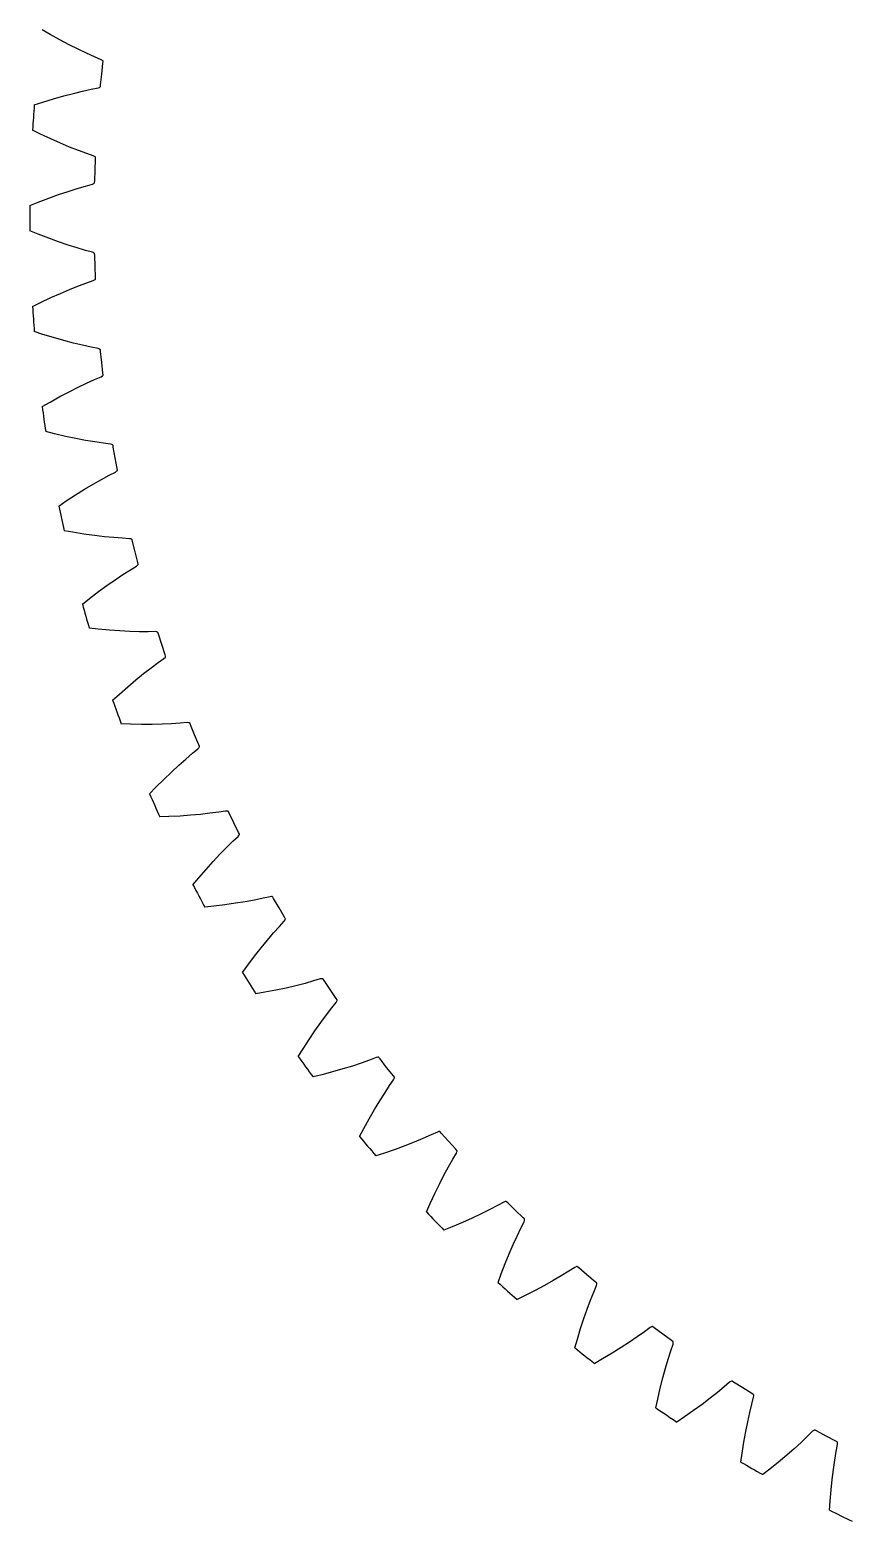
# Model space of a CAD drawing. Extents: x -46 to 53.7, y -46 to 46.
# Drawn here: x -46 to -19.8, y -41.52 to 6 of the extents above; entities that cross this region are included whole.
import ezdxf

# ---------------------------------------------------------------- set-up
doc = ezdxf.new("R2010")
doc.units = 0

msp = doc.modelspace()

# ---------------------------------------------------------------- linework, layer by layer
at = {"layer": 'layer1'}
for p, q in [((-45.357, 5.858), (-45.607, 6.004)), ((-45.047, 5.685), (-45.357, 5.858)), ((-44.749, 5.528), (-45.047, 5.685)), ((-44.465, 5.384), (-44.749, 5.528)), ((-44.194, 5.255), (-44.465, 5.384)), ((-43.937, 5.138), (-44.194, 5.255)), ((-43.732, 5.05), (-43.937, 5.138)), ((-43.69, 5.025), (-43.732, 5.05)), ((-43.709, 4.594), (-43.672, 4.937)), ((-43.677, 5.013), (-43.69, 5.025)), ((-43.669, 5.001), (-43.677, 5.013)), ((-43.672, 4.937), (-43.666, 4.989)), ((-43.666, 4.989), (-43.669, 5.001)), ((-43.744, 4.251), (-43.709, 4.594)), ((-45.584, 3.7), (-45.244, 3.805)), ((-45.244, 3.805), (-44.921, 3.897)), ((-44.921, 3.897), (-44.612, 3.978)), ((-44.612, 3.978), (-44.321, 4.049)), ((-44.321, 4.049), (-44.045, 4.109)), ((-44.045, 4.109), (-43.826, 4.153)), ((-43.826, 4.153), (-43.78, 4.169)), ((-43.78, 4.169), (-43.765, 4.178)), ((-43.765, 4.178), (-43.755, 4.188)), ((-43.755, 4.188), (-43.749, 4.198)), ((-43.749, 4.198), (-43.744, 4.251)), ((-45.858, 3.609), (-45.584, 3.7)), ((-45.655, 2.68), (-45.914, 2.808)), ((-45.334, 2.529), (-45.655, 2.68)), ((-45.026, 2.393), (-45.334, 2.529)), ((-44.732, 2.269), (-45.026, 2.393)), ((-44.453, 2.159), (-44.732, 2.269)), ((-44.188, 2.061), (-44.453, 2.159)), ((-43.978, 1.987), (-44.188, 2.061)), ((-43.935, 1.965), (-43.978, 1.987)), ((-43.921, 1.954), (-43.935, 1.965)), ((-43.912, 1.942), (-43.921, 1.954)), ((-43.908, 1.931), (-43.912, 1.942)), ((-43.91, 1.878), (-43.908, 1.931)), ((-43.934, 1.189), (-43.923, 1.534)), ((-43.923, 1.534), (-43.91, 1.878)), ((-44.495, 0.947), (-44.224, 1.027)), ((-44.224, 1.027), (-44.009, 1.086)), ((-44.009, 1.086), (-43.965, 1.105)), ((-43.965, 1.105), (-43.95, 1.115)), ((-43.95, 1.115), (-43.94, 1.125)), ((-43.94, 1.125), (-43.936, 1.136)), ((-43.936, 1.136), (-43.934, 1.189)), ((-45.998, 0.402), (-45.731, 0.511)), ((-45.731, 0.511), (-45.4, 0.639)), ((-45.4, 0.639), (-45.083, 0.754)), ((-45.083, 0.754), (-44.781, 0.857)), ((-44.781, 0.857), (-44.495, 0.947)), ((-45.731, -0.511), (-45.998, -0.402)), ((-45.4, -0.639), (-45.731, -0.511)), ((-45.083, -0.754), (-45.4, -0.639)), ((-44.781, -0.857), (-45.083, -0.754)), ((-44.495, -0.947), (-44.781, -0.857)), ((-44.224, -1.027), (-44.495, -0.947)), ((-44.009, -1.086), (-44.224, -1.027)), ((-43.965, -1.105), (-44.009, -1.086)), ((-43.95, -1.115), (-43.965, -1.105)), ((-43.94, -1.125), (-43.95, -1.115)), ((-43.936, -1.136), (-43.94, -1.125)), ((-43.934, -1.189), (-43.936, -1.136)), ((-43.923, -1.534), (-43.934, -1.189)), ((-43.91, -1.878), (-43.923, -1.534)), ((-43.908, -1.931), (-43.91, -1.878)), ((-45.026, -2.393), (-44.732, -2.269)), ((-44.732, -2.269), (-44.453, -2.159)), ((-44.453, -2.159), (-44.188, -2.061)), ((-44.188, -2.061), (-43.978, -1.987)), ((-43.978, -1.987), (-43.935, -1.965)), ((-43.935, -1.965), (-43.921, -1.954)), ((-43.921, -1.954), (-43.912, -1.942)), ((-43.912, -1.942), (-43.908, -1.931)), ((-45.914, -2.808), (-45.655, -2.68)), ((-45.655, -2.68), (-45.334, -2.529)), ((-45.334, -2.529), (-45.026, -2.393)), ((-45.584, -3.7), (-45.858, -3.609)), ((-45.244, -3.805), (-45.584, -3.7)), ((-44.921, -3.897), (-45.244, -3.805)), ((-44.612, -3.978), (-44.921, -3.897)), ((-44.321, -4.049), (-44.612, -3.978)), ((-44.045, -4.109), (-44.321, -4.049)), ((-43.826, -4.153), (-44.045, -4.109)), ((-43.78, -4.169), (-43.826, -4.153)), ((-43.765, -4.178), (-43.78, -4.169)), ((-43.755, -4.188), (-43.765, -4.178)), ((-43.749, -4.198), (-43.755, -4.188)), ((-43.744, -4.251), (-43.749, -4.198)), ((-43.709, -4.594), (-43.744, -4.251)), ((-43.672, -4.937), (-43.709, -4.594)), ((-44.194, -5.255), (-43.937, -5.138)), ((-43.937, -5.138), (-43.732, -5.05)), ((-43.732, -5.05), (-43.69, -5.025)), ((-43.69, -5.025), (-43.677, -5.013)), ((-43.677, -5.013), (-43.669, -5.001)), ((-43.666, -4.989), (-43.672, -4.937)), ((-43.669, -5.001), (-43.666, -4.989)), ((-45.357, -5.858), (-45.047, -5.685)), ((-45.047, -5.685), (-44.749, -5.528)), ((-44.749, -5.528), (-44.465, -5.384)), ((-44.465, -5.384), (-44.194, -5.255)), ((-45.607, -6.004), (-45.357, -5.858)), ((-45.214, -6.871), (-45.495, -6.8)), ((-44.869, -6.951), (-45.214, -6.871)), ((-44.539, -7.021), (-44.869, -6.951)), ((-44.226, -7.081), (-44.539, -7.021)), ((-43.93, -7.13), (-44.226, -7.081)), ((-43.651, -7.171), (-43.93, -7.13)), ((-43.43, -7.2), (-43.651, -7.171)), ((-43.383, -7.213), (-43.43, -7.2)), ((-43.367, -7.221), (-43.383, -7.213)), ((-43.356, -7.23), (-43.367, -7.221)), ((-43.35, -7.24), (-43.356, -7.23)), ((-43.341, -7.292), (-43.35, -7.24)), ((-43.282, -7.632), (-43.341, -7.292)), ((-43.221, -7.971), (-43.282, -7.632)), ((-43.273, -8.088), (-43.234, -8.06)), ((-43.234, -8.06), (-43.221, -8.047)), ((-43.212, -8.023), (-43.221, -7.971)), ((-43.221, -8.047), (-43.214, -8.035)), ((-43.214, -8.035), (-43.212, -8.023)), ((-44.255, -8.636), (-43.981, -8.473)), ((-43.981, -8.473), (-43.72, -8.325)), ((-43.72, -8.325), (-43.471, -8.19)), ((-43.471, -8.19), (-43.273, -8.088)), ((-45.077, -9.171), (-44.838, -9.008)), ((-44.838, -9.008), (-44.54, -8.814)), ((-44.54, -8.814), (-44.255, -8.636)), ((-44.625, -10.008), (-44.91, -9.957)), ((-44.275, -10.064), (-44.625, -10.008)), ((-43.941, -10.111), (-44.275, -10.064)), ((-43.625, -10.148), (-43.941, -10.111)), ((-43.326, -10.178), (-43.625, -10.148)), ((-43.044, -10.199), (-43.326, -10.178)), ((-42.822, -10.212), (-43.044, -10.199)), ((-42.774, -10.221), (-42.822, -10.212)), ((-42.758, -10.228), (-42.774, -10.221)), ((-42.746, -10.237), (-42.758, -10.228)), ((-42.739, -10.246), (-42.746, -10.237)), ((-42.727, -10.298), (-42.739, -10.246)), ((-42.644, -10.632), (-42.727, -10.298)), ((-42.56, -10.967), (-42.644, -10.632)), ((-43.283, -11.52), (-43.033, -11.354)), ((-43.033, -11.354), (-42.794, -11.203)), ((-42.794, -11.203), (-42.603, -11.087)), ((-42.603, -11.087), (-42.566, -11.056)), ((-42.566, -11.056), (-42.555, -11.043)), ((-42.547, -11.018), (-42.56, -10.967)), ((-42.555, -11.043), (-42.548, -11.03)), ((-42.548, -11.03), (-42.547, -11.018)), ((-43.817, -11.899), (-43.545, -11.702)), ((-43.545, -11.702), (-43.283, -11.52)), ((-44.327, -12.293), (-44.1, -12.114)), ((-44.1, -12.114), (-43.817, -11.899)), ((-43.818, -13.096), (-44.106, -13.065)), ((-43.465, -13.128), (-43.818, -13.096)), ((-43.129, -13.152), (-43.465, -13.128)), ((-42.81, -13.167), (-43.129, -13.152)), ((-42.511, -13.175), (-42.81, -13.167)), ((-42.228, -13.177), (-42.511, -13.175)), ((-42.005, -13.174), (-42.228, -13.177)), ((-41.957, -13.18), (-42.005, -13.174)), ((-41.94, -13.186), (-41.957, -13.18)), ((-41.928, -13.193), (-41.94, -13.186)), ((-41.92, -13.203), (-41.928, -13.193)), ((-41.904, -13.253), (-41.92, -13.203)), ((-41.799, -13.581), (-41.904, -13.253)), ((-41.691, -13.909), (-41.799, -13.581)), ((-42.136, -14.328), (-41.908, -14.161)), ((-41.908, -14.161), (-41.726, -14.032)), ((-41.726, -14.032), (-41.691, -13.999)), ((-41.675, -13.959), (-41.691, -13.909)), ((-41.691, -13.999), (-41.681, -13.984)), ((-41.681, -13.984), (-41.675, -13.971)), ((-41.675, -13.971), (-41.675, -13.959)), ((-42.88, -14.927), (-42.622, -14.711)), ((-42.622, -14.711), (-42.374, -14.511)), ((-42.374, -14.511), (-42.136, -14.328)), ((-43.362, -15.355), (-43.148, -15.161)), ((-43.148, -15.161), (-42.88, -14.927)), ((-42.798, -16.121), (-43.087, -16.11)), ((-42.443, -16.128), (-42.798, -16.121)), ((-42.106, -16.128), (-42.443, -16.128)), ((-41.788, -16.121), (-42.106, -16.128)), ((-41.488, -16.108), (-41.788, -16.121)), ((-41.206, -16.09), (-41.488, -16.108)), ((-40.984, -16.072), (-41.206, -16.09)), ((-40.935, -16.075), (-40.984, -16.072)), ((-40.918, -16.079), (-40.935, -16.075)), ((-40.905, -16.086), (-40.918, -16.079)), ((-40.897, -16.095), (-40.905, -16.086)), ((-40.878, -16.144), (-40.897, -16.095)), ((-40.75, -16.464), (-40.878, -16.144)), ((-40.619, -16.783), (-40.75, -16.464)), ((-41.034, -17.233), (-40.818, -17.05)), ((-40.818, -17.05), (-40.646, -16.908)), ((-40.646, -16.908), (-40.613, -16.873)), ((-40.599, -16.832), (-40.619, -16.783)), ((-40.613, -16.873), (-40.604, -16.858)), ((-40.604, -16.858), (-40.599, -16.844)), ((-40.599, -16.844), (-40.599, -16.832)), ((-41.492, -17.648), (-41.258, -17.432)), ((-41.258, -17.432), (-41.034, -17.233)), ((-41.985, -18.133), (-41.735, -17.882)), ((-41.735, -17.882), (-41.492, -17.648)), ((-42.185, -18.342), (-41.985, -18.133)), ((-40.561, -18.997), (-40.879, -19.026)), ((-40.263, -18.963), (-40.561, -18.997)), ((-39.983, -18.925), (-40.263, -18.963)), ((-39.763, -18.892), (-39.983, -18.925)), ((-39.714, -18.891), (-39.763, -18.892)), ((-39.697, -18.895), (-39.714, -18.891)), ((-39.684, -18.9), (-39.697, -18.895)), ((-39.675, -18.908), (-39.684, -18.9)), ((-39.652, -18.956), (-39.675, -18.908)), ((-39.502, -19.266), (-39.652, -18.956)), ((-41.569, -19.067), (-41.858, -19.076)), ((-41.215, -19.05), (-41.569, -19.067)), ((-40.879, -19.026), (-41.215, -19.05)), ((-39.35, -19.576), (-39.502, -19.266)), ((-39.732, -20.053), (-39.53, -19.855)), ((-39.53, -19.855), (-39.367, -19.702)), ((-39.367, -19.702), (-39.337, -19.665)), ((-39.326, -19.623), (-39.35, -19.576)), ((-39.337, -19.665), (-39.329, -19.649)), ((-39.329, -19.649), (-39.325, -19.635)), ((-39.325, -19.635), (-39.326, -19.623)), ((-40.16, -20.499), (-39.942, -20.267)), ((-39.942, -20.267), (-39.732, -20.053)), ((-40.618, -21.018), (-40.385, -20.749)), ((-40.385, -20.749), (-40.16, -20.499)), ((-40.803, -21.24), (-40.618, -21.018)), ((-39.452, -21.831), (-39.785, -21.878)), ((-39.137, -21.78), (-39.452, -21.831)), ((-38.842, -21.726), (-39.137, -21.78)), ((-38.566, -21.668), (-38.842, -21.726)), ((-38.348, -21.62), (-38.566, -21.668)), ((-38.3, -21.616), (-38.348, -21.62)), ((-38.282, -21.618), (-38.3, -21.616)), ((-38.269, -21.622), (-38.282, -21.618)), ((-38.259, -21.63), (-38.269, -21.622)), ((-38.233, -21.676), (-38.259, -21.63)), ((-38.062, -21.975), (-38.233, -21.676)), ((-40.138, -21.921), (-40.425, -21.95)), ((-39.785, -21.878), (-40.138, -21.921)), ((-37.888, -22.273), (-38.062, -21.975)), ((-37.862, -22.319), (-37.888, -22.273)), ((-37.86, -22.33), (-37.862, -22.319)), ((-37.862, -22.344), (-37.86, -22.33)), ((-38.431, -23.004), (-38.236, -22.776)), ((-38.236, -22.776), (-38.048, -22.565)), ((-38.048, -22.565), (-37.897, -22.4)), ((-37.897, -22.4), (-37.869, -22.361)), ((-37.869, -22.361), (-37.862, -22.344)), ((-38.84, -23.516), (-38.632, -23.251)), ((-38.632, -23.251), (-38.431, -23.004)), ((-39.053, -23.8), (-38.84, -23.516)), ((-39.222, -24.035), (-39.053, -23.8)), ((-36.699, -24.235), (-36.746, -24.242)), ((-36.681, -24.235), (-36.699, -24.235)), ((-36.667, -24.239), (-36.681, -24.235)), ((-38.511, -24.667), (-38.796, -24.716)), ((-38.162, -24.6), (-38.511, -24.667)), ((-37.833, -24.53), (-38.162, -24.6)), ((-37.523, -24.457), (-37.833, -24.53)), ((-37.232, -24.382), (-37.523, -24.457)), ((-36.96, -24.306), (-37.232, -24.382)), ((-36.746, -24.242), (-36.96, -24.306)), ((-36.657, -24.246), (-36.667, -24.239)), ((-36.628, -24.29), (-36.657, -24.246)), ((-36.436, -24.577), (-36.628, -24.29)), ((-36.242, -24.862), (-36.436, -24.577)), ((-36.554, -25.387), (-36.382, -25.164)), ((-36.382, -25.164), (-36.242, -24.989)), ((-36.213, -24.905), (-36.242, -24.862)), ((-36.242, -24.989), (-36.217, -24.948)), ((-36.217, -24.948), (-36.212, -24.931)), ((-36.21, -24.917), (-36.213, -24.905)), ((-36.212, -24.931), (-36.21, -24.917)), ((-36.916, -25.889), (-36.732, -25.629)), ((-36.732, -25.629), (-36.554, -25.387)), ((-37.105, -26.168), (-36.916, -25.889)), ((-37.45, -26.712), (-37.297, -26.466)), ((-37.297, -26.466), (-37.105, -26.168)), ((-35.725, -27.015), (-36.03, -27.109)), ((-35.441, -26.92), (-35.725, -27.015)), ((-35.175, -26.825), (-35.441, -26.92)), ((-34.966, -26.746), (-35.175, -26.825)), ((-34.919, -26.735), (-34.966, -26.746)), ((-34.901, -26.735), (-34.919, -26.735)), ((-34.887, -26.738), (-34.901, -26.735)), ((-34.877, -26.744), (-34.887, -26.738)), ((-34.844, -26.786), (-34.877, -26.744)), ((-34.633, -27.058), (-34.844, -26.786)), ((-34.42, -27.329), (-34.633, -27.058)), ((-36.696, -27.293), (-36.977, -27.362)), ((-36.353, -27.202), (-36.696, -27.293)), ((-36.03, -27.109), (-36.353, -27.202)), ((-34.538, -27.64), (-34.411, -27.457)), ((-34.387, -27.371), (-34.42, -27.329)), ((-34.411, -27.457), (-34.389, -27.414)), ((-34.389, -27.414), (-34.384, -27.396)), ((-34.384, -27.382), (-34.387, -27.371)), ((-34.384, -27.396), (-34.384, -27.382)), ((-34.855, -28.129), (-34.694, -27.875)), ((-34.694, -27.875), (-34.538, -27.64)), ((-35.189, -28.693), (-35.02, -28.401)), ((-35.02, -28.401), (-34.855, -28.129)), ((-35.36, -29.004), (-35.189, -28.693)), ((-35.495, -29.259), (-35.36, -29.004)), ((-33.754, -29.441), (-34.051, -29.557)), ((-33.477, -29.327), (-33.754, -29.441)), ((-33.218, -29.213), (-33.477, -29.327)), ((-33.015, -29.12), (-33.218, -29.213)), ((-32.969, -29.106), (-33.015, -29.12)), ((-32.951, -29.104), (-32.969, -29.106)), ((-32.937, -29.106), (-32.951, -29.104)), ((-32.926, -29.112), (-32.937, -29.106)), ((-32.891, -29.151), (-32.926, -29.112)), ((-32.661, -29.408), (-32.891, -29.151)), ((-32.43, -29.664), (-32.661, -29.408)), ((-34.703, -29.787), (-34.978, -29.875)), ((-34.367, -29.672), (-34.703, -29.787)), ((-34.051, -29.557), (-34.367, -29.672)), ((-32.525, -29.982), (-32.412, -29.79)), ((-32.394, -29.703), (-32.43, -29.664)), ((-32.412, -29.79), (-32.393, -29.746)), ((-32.39, -29.714), (-32.394, -29.703)), ((-32.393, -29.746), (-32.389, -29.728)), ((-32.389, -29.728), (-32.39, -29.714)), ((-32.808, -30.491), (-32.665, -30.228)), ((-32.665, -30.228), (-32.525, -29.982)), ((-33.102, -31.077), (-32.954, -30.775)), ((-32.954, -30.775), (-32.808, -30.491)), ((-33.251, -31.399), (-33.102, -31.077)), ((-30.903, -31.352), (-31.099, -31.459)), ((-30.858, -31.335), (-30.903, -31.352)), ((-30.84, -31.332), (-30.858, -31.335)), ((-30.826, -31.333), (-30.84, -31.332)), ((-30.815, -31.338), (-30.826, -31.333)), ((-30.777, -31.375), (-30.815, -31.338)), ((-33.367, -31.664), (-33.251, -31.399)), ((-31.618, -31.724), (-31.906, -31.86)), ((-31.349, -31.59), (-31.618, -31.724)), ((-31.099, -31.459), (-31.349, -31.59)), ((-30.53, -31.615), (-30.777, -31.375)), ((-30.281, -31.854), (-30.53, -31.615)), ((-32.541, -32.135), (-32.809, -32.242)), ((-32.214, -31.997), (-32.541, -32.135)), ((-31.906, -31.86), (-32.214, -31.997)), ((-30.477, -32.433), (-30.355, -32.178)), ((-30.355, -32.178), (-30.255, -31.978)), ((-30.243, -31.89), (-30.281, -31.854)), ((-30.255, -31.978), (-30.239, -31.933)), ((-30.238, -31.901), (-30.243, -31.89)), ((-30.239, -31.933), (-30.237, -31.915)), ((-30.237, -31.915), (-30.238, -31.901)), ((-30.727, -32.999), (-30.601, -32.706)), ((-30.601, -32.706), (-30.477, -32.433)), ((-30.853, -33.311), (-30.727, -32.999)), ((-31.077, -33.915), (-30.98, -33.642)), ((-30.98, -33.642), (-30.853, -33.311)), ((-29.069, -33.7), (-29.328, -33.852)), ((-28.829, -33.552), (-29.069, -33.7)), ((-28.641, -33.432), (-28.829, -33.552)), ((-28.597, -33.411), (-28.641, -33.432)), ((-28.58, -33.407), (-28.597, -33.411)), ((-28.565, -33.407), (-28.58, -33.407)), ((-28.554, -33.411), (-28.565, -33.407)), ((-28.514, -33.445), (-28.554, -33.411)), ((-28.251, -33.668), (-28.514, -33.445)), ((-27.986, -33.888), (-28.251, -33.668)), ((-29.903, -34.166), (-30.22, -34.326)), ((-29.606, -34.008), (-29.903, -34.166)), ((-29.328, -33.852), (-29.606, -34.008)), ((-28.036, -34.217), (-27.95, -34.011)), ((-27.945, -33.922), (-27.986, -33.888)), ((-27.95, -34.011), (-27.938, -33.964)), ((-27.939, -33.932), (-27.945, -33.922)), ((-27.937, -33.947), (-27.939, -33.932)), ((-27.938, -33.964), (-27.937, -33.947)), ((-30.22, -34.326), (-30.48, -34.452)), ((-28.245, -34.761), (-28.14, -34.48)), ((-28.14, -34.48), (-28.036, -34.217)), ((-28.454, -35.382), (-28.35, -35.062)), ((-28.35, -35.062), (-28.245, -34.761)), ((-28.557, -35.722), (-28.454, -35.382)), ((-26.418, -35.481), (-26.648, -35.646)), ((-26.239, -35.348), (-26.418, -35.481)), ((-26.197, -35.325), (-26.239, -35.348)), ((-26.18, -35.319), (-26.197, -35.325)), ((-26.165, -35.318), (-26.18, -35.319)), ((-26.154, -35.321), (-26.165, -35.318)), ((-26.111, -35.353), (-26.154, -35.321)), ((-25.833, -35.556), (-26.111, -35.353)), ((-25.554, -35.758), (-25.833, -35.556)), ((-28.636, -36), (-28.557, -35.722)), ((-27.162, -35.99), (-27.447, -36.169)), ((-26.895, -35.815), (-27.162, -35.99)), ((-26.648, -35.646), (-26.895, -35.815)), ((-25.667, -36.359), (-25.581, -36.089)), ((-25.581, -36.089), (-25.51, -35.878)), ((-25.511, -35.789), (-25.554, -35.758)), ((-25.504, -35.799), (-25.511, -35.789)), ((-25.51, -35.878), (-25.501, -35.831)), ((-25.501, -35.813), (-25.504, -35.799)), ((-25.501, -35.831), (-25.501, -35.813)), ((-27.752, -36.351), (-28.003, -36.494)), ((-27.447, -36.169), (-27.752, -36.351)), ((-25.752, -36.646), (-25.667, -36.359)), ((-25.917, -37.28), (-25.835, -36.954)), ((-25.835, -36.954), (-25.752, -36.646)), ((-23.669, -37.066), (-23.709, -37.092)), ((-23.652, -37.06), (-23.669, -37.066)), ((-23.638, -37.057), (-23.652, -37.06)), ((-23.626, -37.06), (-23.638, -37.057)), ((-23.582, -37.088), (-23.626, -37.06)), ((-25.996, -37.627), (-25.917, -37.28)), ((-24.096, -37.418), (-24.331, -37.604)), ((-23.879, -37.238), (-24.096, -37.418)), ((-23.709, -37.092), (-23.879, -37.238)), ((-23.29, -37.272), (-23.582, -37.088)), ((-22.997, -37.453), (-23.29, -37.272)), ((-22.952, -37.481), (-22.997, -37.453)), ((-22.945, -37.491), (-22.952, -37.481)), ((-22.94, -37.504), (-22.945, -37.491)), ((-22.945, -37.57), (-22.939, -37.522)), ((-22.939, -37.522), (-22.94, -37.504)), ((-26.055, -37.91), (-25.996, -37.627)), ((-24.857, -37.995), (-25.149, -38.198)), ((-24.585, -37.797), (-24.857, -37.995)), ((-24.331, -37.604), (-24.585, -37.797)), ((-23.068, -38.06), (-23.001, -37.786)), ((-23.001, -37.786), (-22.945, -37.57)), ((-25.149, -38.198), (-25.389, -38.359)), ((-23.195, -38.666), (-23.132, -38.353)), ((-23.132, -38.353), (-23.068, -38.06)), ((-23.253, -38.998), (-23.195, -38.666)), ((-21.223, -38.813), (-21.427, -39.008)), ((-21.064, -38.656), (-21.223, -38.813)), ((-21.026, -38.627), (-21.064, -38.656)), ((-21.009, -38.619), (-21.026, -38.627)), ((-20.995, -38.616), (-21.009, -38.619)), ((-20.984, -38.618), (-20.995, -38.616)), ((-20.937, -38.643), (-20.984, -38.618)), ((-20.633, -38.806), (-20.937, -38.643)), ((-20.328, -38.966), (-20.633, -38.806)), ((-20.281, -38.991), (-20.328, -38.966)), ((-23.347, -39.635), (-23.308, -39.348)), ((-23.308, -39.348), (-23.253, -38.998)), ((-21.888, -39.42), (-22.146, -39.637)), ((-21.649, -39.21), (-21.888, -39.42)), ((-21.427, -39.008), (-21.649, -39.21)), ((-20.357, -39.577), (-20.309, -39.298)), ((-20.309, -39.298), (-20.268, -39.079)), ((-20.274, -39), (-20.281, -38.991)), ((-20.268, -39.013), (-20.274, -39)), ((-20.266, -39.031), (-20.268, -39.013)), ((-20.268, -39.079), (-20.266, -39.031)), ((-22.423, -39.859), (-22.651, -40.037)), ((-22.146, -39.637), (-22.423, -39.859)), ((-20.441, -40.19), (-20.401, -39.874)), ((-20.401, -39.874), (-20.357, -39.577)), ((-20.476, -40.525), (-20.441, -40.19)), ((-20.506, -40.878), (-20.476, -40.525)), ((-20.525, -41.167), (-20.506, -40.878))]:
    msp.add_line(p, q, dxfattribs=at)
for start, end in [(175.4996, 176.5004), (179.4996, 180.5004), (183.4996, 184.5004), (187.4996, 188.5004), (191.4996, 192.5004), (195.4996, 196.5004), (199.4996, 200.5004), (203.4996, 204.5004), (207.4996, 208.5004), (211.4996, 212.5004), (215.4996, 216.5004), (219.4996, 220.5004), (223.4996, 224.5004), (227.4996, 228.5004), (231.4996, 232.5004), (235.4996, 236.5004), (239.4996, 240.5004), (243.4996, 244.5004)]:
    msp.add_arc((0, 0), 46, start, end, dxfattribs=at)
at = {"layer": 'layer3'}
for p, q in [((-45.357, 5.858), (-45.607, 6.004)), ((-45.047, 5.685), (-45.357, 5.858)), ((-44.749, 5.528), (-45.047, 5.685)), ((-44.465, 5.384), (-44.749, 5.528)), ((-44.194, 5.255), (-44.465, 5.384)), ((-43.937, 5.138), (-44.194, 5.255)), ((-43.732, 5.05), (-43.937, 5.138)), ((-43.69, 5.025), (-43.732, 5.05)), ((-43.709, 4.594), (-43.672, 4.937)), ((-43.677, 5.013), (-43.69, 5.025)), ((-43.669, 5.001), (-43.677, 5.013)), ((-43.672, 4.937), (-43.666, 4.989)), ((-43.666, 4.989), (-43.669, 5.001)), ((-43.744, 4.251), (-43.709, 4.594)), ((-45.584, 3.7), (-45.244, 3.805)), ((-45.244, 3.805), (-44.921, 3.897)), ((-44.921, 3.897), (-44.612, 3.978)), ((-44.612, 3.978), (-44.321, 4.049)), ((-44.321, 4.049), (-44.045, 4.109)), ((-44.045, 4.109), (-43.826, 4.153)), ((-43.826, 4.153), (-43.78, 4.169)), ((-43.78, 4.169), (-43.765, 4.178)), ((-43.765, 4.178), (-43.755, 4.188)), ((-43.755, 4.188), (-43.749, 4.198)), ((-43.749, 4.198), (-43.744, 4.251)), ((-45.858, 3.609), (-45.584, 3.7)), ((-45.655, 2.68), (-45.914, 2.808)), ((-45.334, 2.529), (-45.655, 2.68)), ((-45.026, 2.393), (-45.334, 2.529)), ((-44.732, 2.269), (-45.026, 2.393)), ((-44.453, 2.159), (-44.732, 2.269)), ((-44.188, 2.061), (-44.453, 2.159)), ((-43.978, 1.987), (-44.188, 2.061)), ((-43.935, 1.965), (-43.978, 1.987)), ((-43.921, 1.954), (-43.935, 1.965)), ((-43.912, 1.942), (-43.921, 1.954)), ((-43.908, 1.931), (-43.912, 1.942)), ((-43.91, 1.878), (-43.908, 1.931)), ((-43.934, 1.189), (-43.923, 1.534)), ((-43.923, 1.534), (-43.91, 1.878)), ((-44.495, 0.947), (-44.224, 1.027)), ((-44.224, 1.027), (-44.009, 1.086)), ((-44.009, 1.086), (-43.965, 1.105)), ((-43.965, 1.105), (-43.95, 1.115)), ((-43.95, 1.115), (-43.94, 1.125)), ((-43.94, 1.125), (-43.936, 1.136)), ((-43.936, 1.136), (-43.934, 1.189)), ((-45.998, 0.402), (-45.731, 0.511)), ((-45.731, 0.511), (-45.4, 0.639)), ((-45.4, 0.639), (-45.083, 0.754)), ((-45.083, 0.754), (-44.781, 0.857)), ((-44.781, 0.857), (-44.495, 0.947)), ((-45.731, -0.511), (-45.998, -0.402)), ((-45.4, -0.639), (-45.731, -0.511)), ((-45.083, -0.754), (-45.4, -0.639)), ((-44.781, -0.857), (-45.083, -0.754)), ((-44.495, -0.947), (-44.781, -0.857)), ((-44.224, -1.027), (-44.495, -0.947)), ((-44.009, -1.086), (-44.224, -1.027)), ((-43.965, -1.105), (-44.009, -1.086)), ((-43.95, -1.115), (-43.965, -1.105)), ((-43.94, -1.125), (-43.95, -1.115)), ((-43.936, -1.136), (-43.94, -1.125)), ((-43.934, -1.189), (-43.936, -1.136)), ((-43.923, -1.534), (-43.934, -1.189)), ((-43.91, -1.878), (-43.923, -1.534)), ((-43.908, -1.931), (-43.91, -1.878)), ((-45.026, -2.393), (-44.732, -2.269)), ((-44.732, -2.269), (-44.453, -2.159)), ((-44.453, -2.159), (-44.188, -2.061)), ((-44.188, -2.061), (-43.978, -1.987)), ((-43.978, -1.987), (-43.935, -1.965)), ((-43.935, -1.965), (-43.921, -1.954)), ((-43.921, -1.954), (-43.912, -1.942)), ((-43.912, -1.942), (-43.908, -1.931)), ((-45.914, -2.808), (-45.655, -2.68)), ((-45.655, -2.68), (-45.334, -2.529)), ((-45.334, -2.529), (-45.026, -2.393)), ((-45.584, -3.7), (-45.858, -3.609)), ((-45.244, -3.805), (-45.584, -3.7)), ((-44.921, -3.897), (-45.244, -3.805)), ((-44.612, -3.978), (-44.921, -3.897)), ((-44.321, -4.049), (-44.612, -3.978)), ((-44.045, -4.109), (-44.321, -4.049)), ((-43.826, -4.153), (-44.045, -4.109)), ((-43.78, -4.169), (-43.826, -4.153)), ((-43.765, -4.178), (-43.78, -4.169)), ((-43.755, -4.188), (-43.765, -4.178)), ((-43.749, -4.198), (-43.755, -4.188)), ((-43.744, -4.251), (-43.749, -4.198)), ((-43.709, -4.594), (-43.744, -4.251)), ((-43.672, -4.937), (-43.709, -4.594)), ((-44.194, -5.255), (-43.937, -5.138)), ((-43.937, -5.138), (-43.732, -5.05)), ((-43.732, -5.05), (-43.69, -5.025)), ((-43.69, -5.025), (-43.677, -5.013)), ((-43.677, -5.013), (-43.669, -5.001)), ((-43.666, -4.989), (-43.672, -4.937)), ((-43.669, -5.001), (-43.666, -4.989)), ((-45.357, -5.858), (-45.047, -5.685)), ((-45.047, -5.685), (-44.749, -5.528)), ((-44.749, -5.528), (-44.465, -5.384)), ((-44.465, -5.384), (-44.194, -5.255)), ((-45.607, -6.004), (-45.357, -5.858)), ((-45.214, -6.871), (-45.495, -6.8)), ((-44.869, -6.951), (-45.214, -6.871)), ((-44.539, -7.021), (-44.869, -6.951)), ((-44.226, -7.081), (-44.539, -7.021)), ((-43.93, -7.13), (-44.226, -7.081)), ((-43.651, -7.171), (-43.93, -7.13)), ((-43.43, -7.2), (-43.651, -7.171)), ((-43.383, -7.213), (-43.43, -7.2)), ((-43.367, -7.221), (-43.383, -7.213)), ((-43.356, -7.23), (-43.367, -7.221)), ((-43.35, -7.24), (-43.356, -7.23)), ((-43.341, -7.292), (-43.35, -7.24)), ((-43.282, -7.632), (-43.341, -7.292)), ((-43.221, -7.971), (-43.282, -7.632)), ((-43.273, -8.088), (-43.234, -8.06)), ((-43.234, -8.06), (-43.221, -8.047)), ((-43.212, -8.023), (-43.221, -7.971)), ((-43.221, -8.047), (-43.214, -8.035)), ((-43.214, -8.035), (-43.212, -8.023)), ((-44.255, -8.636), (-43.981, -8.473)), ((-43.981, -8.473), (-43.72, -8.325)), ((-43.72, -8.325), (-43.471, -8.19)), ((-43.471, -8.19), (-43.273, -8.088)), ((-45.077, -9.171), (-44.838, -9.008)), ((-44.838, -9.008), (-44.54, -8.814)), ((-44.54, -8.814), (-44.255, -8.636)), ((-44.625, -10.008), (-44.91, -9.957)), ((-44.275, -10.064), (-44.625, -10.008)), ((-43.941, -10.111), (-44.275, -10.064)), ((-43.625, -10.148), (-43.941, -10.111)), ((-43.326, -10.178), (-43.625, -10.148)), ((-43.044, -10.199), (-43.326, -10.178)), ((-42.822, -10.212), (-43.044, -10.199)), ((-42.774, -10.221), (-42.822, -10.212)), ((-42.758, -10.228), (-42.774, -10.221)), ((-42.746, -10.237), (-42.758, -10.228)), ((-42.739, -10.246), (-42.746, -10.237)), ((-42.727, -10.298), (-42.739, -10.246)), ((-42.644, -10.632), (-42.727, -10.298)), ((-42.56, -10.967), (-42.644, -10.632)), ((-43.283, -11.52), (-43.033, -11.354)), ((-43.033, -11.354), (-42.794, -11.203)), ((-42.794, -11.203), (-42.603, -11.087)), ((-42.603, -11.087), (-42.566, -11.056)), ((-42.566, -11.056), (-42.555, -11.043)), ((-42.547, -11.018), (-42.56, -10.967)), ((-42.555, -11.043), (-42.548, -11.03)), ((-42.548, -11.03), (-42.547, -11.018)), ((-43.817, -11.899), (-43.545, -11.702)), ((-43.545, -11.702), (-43.283, -11.52)), ((-44.327, -12.293), (-44.1, -12.114)), ((-44.1, -12.114), (-43.817, -11.899)), ((-43.818, -13.096), (-44.106, -13.065)), ((-43.465, -13.128), (-43.818, -13.096)), ((-43.129, -13.152), (-43.465, -13.128)), ((-42.81, -13.167), (-43.129, -13.152)), ((-42.511, -13.175), (-42.81, -13.167)), ((-42.228, -13.177), (-42.511, -13.175)), ((-42.005, -13.174), (-42.228, -13.177)), ((-41.957, -13.18), (-42.005, -13.174)), ((-41.94, -13.186), (-41.957, -13.18)), ((-41.928, -13.193), (-41.94, -13.186)), ((-41.92, -13.203), (-41.928, -13.193)), ((-41.904, -13.253), (-41.92, -13.203)), ((-41.799, -13.581), (-41.904, -13.253)), ((-41.691, -13.909), (-41.799, -13.581)), ((-42.136, -14.328), (-41.908, -14.161)), ((-41.908, -14.161), (-41.726, -14.032)), ((-41.726, -14.032), (-41.691, -13.999)), ((-41.675, -13.959), (-41.691, -13.909)), ((-41.691, -13.999), (-41.681, -13.984)), ((-41.681, -13.984), (-41.675, -13.971)), ((-41.675, -13.971), (-41.675, -13.959)), ((-42.88, -14.927), (-42.622, -14.711)), ((-42.622, -14.711), (-42.374, -14.511)), ((-42.374, -14.511), (-42.136, -14.328)), ((-43.362, -15.355), (-43.148, -15.161)), ((-43.148, -15.161), (-42.88, -14.927)), ((-42.798, -16.121), (-43.087, -16.11)), ((-42.443, -16.128), (-42.798, -16.121)), ((-42.106, -16.128), (-42.443, -16.128)), ((-41.788, -16.121), (-42.106, -16.128)), ((-41.488, -16.108), (-41.788, -16.121)), ((-41.206, -16.09), (-41.488, -16.108)), ((-40.984, -16.072), (-41.206, -16.09)), ((-40.935, -16.075), (-40.984, -16.072)), ((-40.918, -16.079), (-40.935, -16.075)), ((-40.905, -16.086), (-40.918, -16.079)), ((-40.897, -16.095), (-40.905, -16.086)), ((-40.878, -16.144), (-40.897, -16.095)), ((-40.75, -16.464), (-40.878, -16.144)), ((-40.619, -16.783), (-40.75, -16.464)), ((-41.034, -17.233), (-40.818, -17.05)), ((-40.818, -17.05), (-40.646, -16.908)), ((-40.646, -16.908), (-40.613, -16.873)), ((-40.599, -16.832), (-40.619, -16.783)), ((-40.613, -16.873), (-40.604, -16.858)), ((-40.604, -16.858), (-40.599, -16.844)), ((-40.599, -16.844), (-40.599, -16.832)), ((-41.492, -17.648), (-41.258, -17.432)), ((-41.258, -17.432), (-41.034, -17.233)), ((-41.985, -18.133), (-41.735, -17.882)), ((-41.735, -17.882), (-41.492, -17.648)), ((-42.185, -18.342), (-41.985, -18.133)), ((-40.561, -18.997), (-40.879, -19.026)), ((-40.263, -18.963), (-40.561, -18.997)), ((-39.983, -18.925), (-40.263, -18.963)), ((-39.763, -18.892), (-39.983, -18.925)), ((-39.714, -18.891), (-39.763, -18.892)), ((-39.697, -18.895), (-39.714, -18.891)), ((-39.684, -18.9), (-39.697, -18.895)), ((-39.675, -18.908), (-39.684, -18.9)), ((-39.652, -18.956), (-39.675, -18.908)), ((-39.502, -19.266), (-39.652, -18.956)), ((-41.569, -19.067), (-41.858, -19.076)), ((-41.215, -19.05), (-41.569, -19.067)), ((-40.879, -19.026), (-41.215, -19.05)), ((-39.35, -19.576), (-39.502, -19.266)), ((-39.732, -20.053), (-39.53, -19.855)), ((-39.53, -19.855), (-39.367, -19.702)), ((-39.367, -19.702), (-39.337, -19.665)), ((-39.326, -19.623), (-39.35, -19.576)), ((-39.337, -19.665), (-39.329, -19.649)), ((-39.329, -19.649), (-39.325, -19.635)), ((-39.325, -19.635), (-39.326, -19.623)), ((-40.16, -20.499), (-39.942, -20.267)), ((-39.942, -20.267), (-39.732, -20.053)), ((-40.618, -21.018), (-40.385, -20.749)), ((-40.385, -20.749), (-40.16, -20.499)), ((-40.803, -21.24), (-40.618, -21.018)), ((-39.452, -21.831), (-39.785, -21.878)), ((-39.137, -21.78), (-39.452, -21.831)), ((-38.842, -21.726), (-39.137, -21.78)), ((-38.566, -21.668), (-38.842, -21.726)), ((-38.348, -21.62), (-38.566, -21.668)), ((-38.3, -21.616), (-38.348, -21.62)), ((-38.282, -21.618), (-38.3, -21.616)), ((-38.269, -21.622), (-38.282, -21.618)), ((-38.259, -21.63), (-38.269, -21.622)), ((-38.233, -21.676), (-38.259, -21.63)), ((-38.062, -21.975), (-38.233, -21.676)), ((-40.138, -21.921), (-40.425, -21.95)), ((-39.785, -21.878), (-40.138, -21.921)), ((-37.888, -22.273), (-38.062, -21.975)), ((-37.862, -22.319), (-37.888, -22.273)), ((-37.86, -22.33), (-37.862, -22.319)), ((-37.862, -22.344), (-37.86, -22.33)), ((-38.431, -23.004), (-38.236, -22.776)), ((-38.236, -22.776), (-38.048, -22.565)), ((-38.048, -22.565), (-37.897, -22.4)), ((-37.897, -22.4), (-37.869, -22.361)), ((-37.869, -22.361), (-37.862, -22.344)), ((-38.84, -23.516), (-38.632, -23.251)), ((-38.632, -23.251), (-38.431, -23.004)), ((-39.053, -23.8), (-38.84, -23.516)), ((-39.222, -24.035), (-39.053, -23.8)), ((-36.699, -24.235), (-36.746, -24.242)), ((-36.681, -24.235), (-36.699, -24.235)), ((-36.667, -24.239), (-36.681, -24.235)), ((-38.511, -24.667), (-38.796, -24.716)), ((-38.162, -24.6), (-38.511, -24.667)), ((-37.833, -24.53), (-38.162, -24.6)), ((-37.523, -24.457), (-37.833, -24.53)), ((-37.232, -24.382), (-37.523, -24.457)), ((-36.96, -24.306), (-37.232, -24.382)), ((-36.746, -24.242), (-36.96, -24.306)), ((-36.657, -24.246), (-36.667, -24.239)), ((-36.628, -24.29), (-36.657, -24.246)), ((-36.436, -24.577), (-36.628, -24.29)), ((-36.242, -24.862), (-36.436, -24.577)), ((-36.554, -25.387), (-36.382, -25.164)), ((-36.382, -25.164), (-36.242, -24.989)), ((-36.213, -24.905), (-36.242, -24.862)), ((-36.242, -24.989), (-36.217, -24.948)), ((-36.217, -24.948), (-36.212, -24.931)), ((-36.21, -24.917), (-36.213, -24.905)), ((-36.212, -24.931), (-36.21, -24.917)), ((-36.916, -25.889), (-36.732, -25.629)), ((-36.732, -25.629), (-36.554, -25.387)), ((-37.105, -26.168), (-36.916, -25.889)), ((-37.45, -26.712), (-37.297, -26.466)), ((-37.297, -26.466), (-37.105, -26.168)), ((-35.725, -27.015), (-36.03, -27.109)), ((-35.441, -26.92), (-35.725, -27.015)), ((-35.175, -26.825), (-35.441, -26.92)), ((-34.966, -26.746), (-35.175, -26.825)), ((-34.919, -26.735), (-34.966, -26.746)), ((-34.901, -26.735), (-34.919, -26.735)), ((-34.887, -26.738), (-34.901, -26.735)), ((-34.877, -26.744), (-34.887, -26.738)), ((-34.844, -26.786), (-34.877, -26.744)), ((-34.633, -27.058), (-34.844, -26.786)), ((-34.42, -27.329), (-34.633, -27.058)), ((-36.696, -27.293), (-36.977, -27.362)), ((-36.353, -27.202), (-36.696, -27.293)), ((-36.03, -27.109), (-36.353, -27.202)), ((-34.538, -27.64), (-34.411, -27.457)), ((-34.387, -27.371), (-34.42, -27.329)), ((-34.411, -27.457), (-34.389, -27.414)), ((-34.389, -27.414), (-34.384, -27.396)), ((-34.384, -27.382), (-34.387, -27.371)), ((-34.384, -27.396), (-34.384, -27.382)), ((-34.855, -28.129), (-34.694, -27.875)), ((-34.694, -27.875), (-34.538, -27.64)), ((-35.189, -28.693), (-35.02, -28.401)), ((-35.02, -28.401), (-34.855, -28.129)), ((-35.36, -29.004), (-35.189, -28.693)), ((-35.495, -29.259), (-35.36, -29.004)), ((-33.754, -29.441), (-34.051, -29.557)), ((-33.477, -29.327), (-33.754, -29.441)), ((-33.218, -29.213), (-33.477, -29.327)), ((-33.015, -29.12), (-33.218, -29.213)), ((-32.969, -29.106), (-33.015, -29.12)), ((-32.951, -29.104), (-32.969, -29.106)), ((-32.937, -29.106), (-32.951, -29.104)), ((-32.926, -29.112), (-32.937, -29.106)), ((-32.891, -29.151), (-32.926, -29.112)), ((-32.661, -29.408), (-32.891, -29.151)), ((-32.43, -29.664), (-32.661, -29.408)), ((-34.703, -29.787), (-34.978, -29.875)), ((-34.367, -29.672), (-34.703, -29.787)), ((-34.051, -29.557), (-34.367, -29.672)), ((-32.525, -29.982), (-32.412, -29.79)), ((-32.394, -29.703), (-32.43, -29.664)), ((-32.412, -29.79), (-32.393, -29.746)), ((-32.39, -29.714), (-32.394, -29.703)), ((-32.393, -29.746), (-32.389, -29.728)), ((-32.389, -29.728), (-32.39, -29.714)), ((-32.808, -30.491), (-32.665, -30.228)), ((-32.665, -30.228), (-32.525, -29.982)), ((-33.102, -31.077), (-32.954, -30.775)), ((-32.954, -30.775), (-32.808, -30.491)), ((-33.251, -31.399), (-33.102, -31.077)), ((-30.903, -31.352), (-31.099, -31.459)), ((-30.858, -31.335), (-30.903, -31.352)), ((-30.84, -31.332), (-30.858, -31.335)), ((-30.826, -31.333), (-30.84, -31.332)), ((-30.815, -31.338), (-30.826, -31.333)), ((-30.777, -31.375), (-30.815, -31.338)), ((-33.367, -31.664), (-33.251, -31.399)), ((-31.618, -31.724), (-31.906, -31.86)), ((-31.349, -31.59), (-31.618, -31.724)), ((-31.099, -31.459), (-31.349, -31.59)), ((-30.53, -31.615), (-30.777, -31.375)), ((-30.281, -31.854), (-30.53, -31.615)), ((-32.541, -32.135), (-32.809, -32.242)), ((-32.214, -31.997), (-32.541, -32.135)), ((-31.906, -31.86), (-32.214, -31.997)), ((-30.477, -32.433), (-30.355, -32.178)), ((-30.355, -32.178), (-30.255, -31.978)), ((-30.243, -31.89), (-30.281, -31.854)), ((-30.255, -31.978), (-30.239, -31.933)), ((-30.238, -31.901), (-30.243, -31.89)), ((-30.239, -31.933), (-30.237, -31.915)), ((-30.237, -31.915), (-30.238, -31.901)), ((-30.727, -32.999), (-30.601, -32.706)), ((-30.601, -32.706), (-30.477, -32.433)), ((-30.853, -33.311), (-30.727, -32.999)), ((-31.077, -33.915), (-30.98, -33.642)), ((-30.98, -33.642), (-30.853, -33.311)), ((-29.069, -33.7), (-29.328, -33.852)), ((-28.829, -33.552), (-29.069, -33.7)), ((-28.641, -33.432), (-28.829, -33.552)), ((-28.597, -33.411), (-28.641, -33.432)), ((-28.58, -33.407), (-28.597, -33.411)), ((-28.565, -33.407), (-28.58, -33.407)), ((-28.554, -33.411), (-28.565, -33.407)), ((-28.514, -33.445), (-28.554, -33.411)), ((-28.251, -33.668), (-28.514, -33.445)), ((-27.986, -33.888), (-28.251, -33.668)), ((-29.903, -34.166), (-30.22, -34.326)), ((-29.606, -34.008), (-29.903, -34.166)), ((-29.328, -33.852), (-29.606, -34.008)), ((-28.036, -34.217), (-27.95, -34.011)), ((-27.945, -33.922), (-27.986, -33.888)), ((-27.95, -34.011), (-27.938, -33.964)), ((-27.939, -33.932), (-27.945, -33.922)), ((-27.937, -33.947), (-27.939, -33.932)), ((-27.938, -33.964), (-27.937, -33.947)), ((-30.22, -34.326), (-30.48, -34.452)), ((-28.245, -34.761), (-28.14, -34.48)), ((-28.14, -34.48), (-28.036, -34.217)), ((-28.454, -35.382), (-28.35, -35.062)), ((-28.35, -35.062), (-28.245, -34.761)), ((-28.557, -35.722), (-28.454, -35.382)), ((-26.418, -35.481), (-26.648, -35.646)), ((-26.239, -35.348), (-26.418, -35.481)), ((-26.197, -35.325), (-26.239, -35.348)), ((-26.18, -35.319), (-26.197, -35.325)), ((-26.165, -35.318), (-26.18, -35.319)), ((-26.154, -35.321), (-26.165, -35.318)), ((-26.111, -35.353), (-26.154, -35.321)), ((-25.833, -35.556), (-26.111, -35.353)), ((-25.554, -35.758), (-25.833, -35.556)), ((-28.636, -36), (-28.557, -35.722)), ((-27.162, -35.99), (-27.447, -36.169)), ((-26.895, -35.815), (-27.162, -35.99)), ((-26.648, -35.646), (-26.895, -35.815)), ((-25.667, -36.359), (-25.581, -36.089)), ((-25.581, -36.089), (-25.51, -35.878)), ((-25.511, -35.789), (-25.554, -35.758)), ((-25.504, -35.799), (-25.511, -35.789)), ((-25.51, -35.878), (-25.501, -35.831)), ((-25.501, -35.813), (-25.504, -35.799)), ((-25.501, -35.831), (-25.501, -35.813)), ((-27.752, -36.351), (-28.003, -36.494)), ((-27.447, -36.169), (-27.752, -36.351)), ((-25.752, -36.646), (-25.667, -36.359)), ((-25.917, -37.28), (-25.835, -36.954)), ((-25.835, -36.954), (-25.752, -36.646)), ((-23.669, -37.066), (-23.709, -37.092)), ((-23.652, -37.06), (-23.669, -37.066)), ((-23.638, -37.057), (-23.652, -37.06)), ((-23.626, -37.06), (-23.638, -37.057)), ((-23.582, -37.088), (-23.626, -37.06)), ((-25.996, -37.627), (-25.917, -37.28)), ((-24.096, -37.418), (-24.331, -37.604)), ((-23.879, -37.238), (-24.096, -37.418)), ((-23.709, -37.092), (-23.879, -37.238)), ((-23.29, -37.272), (-23.582, -37.088)), ((-22.997, -37.453), (-23.29, -37.272)), ((-22.952, -37.481), (-22.997, -37.453)), ((-22.945, -37.491), (-22.952, -37.481)), ((-22.94, -37.504), (-22.945, -37.491)), ((-22.945, -37.57), (-22.939, -37.522)), ((-22.939, -37.522), (-22.94, -37.504)), ((-26.055, -37.91), (-25.996, -37.627)), ((-24.857, -37.995), (-25.149, -38.198)), ((-24.585, -37.797), (-24.857, -37.995)), ((-24.331, -37.604), (-24.585, -37.797)), ((-23.068, -38.06), (-23.001, -37.786)), ((-23.001, -37.786), (-22.945, -37.57)), ((-25.149, -38.198), (-25.389, -38.359)), ((-23.195, -38.666), (-23.132, -38.353)), ((-23.132, -38.353), (-23.068, -38.06)), ((-23.253, -38.998), (-23.195, -38.666)), ((-21.223, -38.813), (-21.427, -39.008)), ((-21.064, -38.656), (-21.223, -38.813)), ((-21.026, -38.627), (-21.064, -38.656)), ((-21.009, -38.619), (-21.026, -38.627)), ((-20.995, -38.616), (-21.009, -38.619)), ((-20.984, -38.618), (-20.995, -38.616)), ((-20.937, -38.643), (-20.984, -38.618)), ((-20.633, -38.806), (-20.937, -38.643)), ((-20.328, -38.966), (-20.633, -38.806)), ((-20.281, -38.991), (-20.328, -38.966)), ((-23.347, -39.635), (-23.308, -39.348)), ((-23.308, -39.348), (-23.253, -38.998)), ((-21.888, -39.42), (-22.146, -39.637)), ((-21.649, -39.21), (-21.888, -39.42)), ((-21.427, -39.008), (-21.649, -39.21)), ((-20.357, -39.577), (-20.309, -39.298)), ((-20.309, -39.298), (-20.268, -39.079)), ((-20.274, -39), (-20.281, -38.991)), ((-20.268, -39.013), (-20.274, -39)), ((-20.266, -39.031), (-20.268, -39.013)), ((-20.268, -39.079), (-20.266, -39.031)), ((-22.423, -39.859), (-22.651, -40.037)), ((-22.146, -39.637), (-22.423, -39.859)), ((-20.441, -40.19), (-20.401, -39.874)), ((-20.401, -39.874), (-20.357, -39.577)), ((-20.476, -40.525), (-20.441, -40.19)), ((-20.506, -40.878), (-20.476, -40.525)), ((-20.525, -41.167), (-20.506, -40.878))]:
    msp.add_line(p, q, dxfattribs=at)
for start, end in [(175.4996, 176.5004), (179.4996, 180.5004), (183.4996, 184.5004), (187.4996, 188.5004), (191.4996, 192.5004), (195.4996, 196.5004), (199.4996, 200.5004), (203.4996, 204.5004), (207.4996, 208.5004), (211.4996, 212.5004), (215.4996, 216.5004), (219.4996, 220.5004), (223.4996, 224.5004), (227.4996, 228.5004), (231.4996, 232.5004), (235.4996, 236.5004), (239.4996, 240.5004), (243.4996, 244.5004)]:
    msp.add_arc((0, 0), 46, start, end, dxfattribs=at)

doc.saveas('drawing.dxf')
